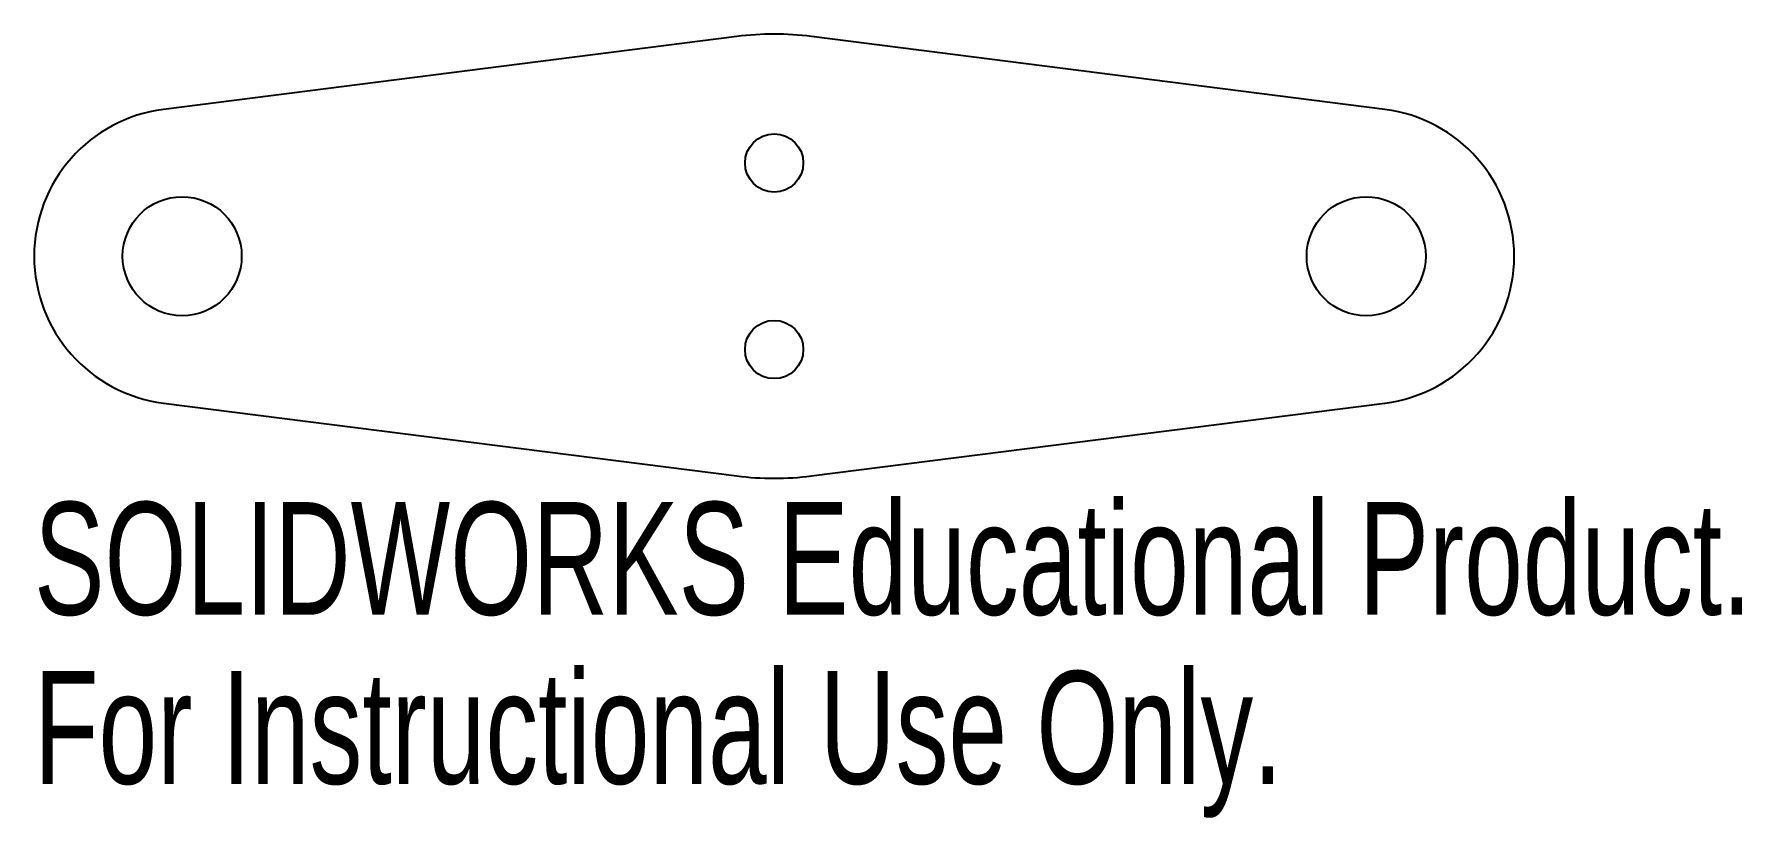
# Model space of a CAD drawing. Header units: inches. Extents: x -1.25 to 1.63, y -0.95 to 0.38.
import ezdxf

# ---------------------------------------------------------------- set-up
doc = ezdxf.new("R2010")
doc.units = ezdxf.units.IN
doc.header["$MEASUREMENT"] = 0
doc.styles.add('SLDTEXTSTYLE0', font='TXT', dxfattribs={"width": 0.7})

msp = doc.modelspace()

# ---------------------------------------------------------------- linework, layer by layer
at = {"color": 7, "linetype": 'Continuous', "lineweight": 25}
for p, q in [((-0.063, 0.371), (-1.0315, 0.248)), ((1.0315, 0.248), (0.063, 0.371)), ((-1.0315, -0.248), (-0.063, -0.371)), ((0.063, -0.371), (1.0315, -0.248))]:
    msp.add_line(p, q, dxfattribs=at)
for centre, radius in [((0, 0.1575), 0.0492), ((-1, 0), 0.1005), ((1, 0), 0.1005), ((0, -0.1575), 0.0492)]:
    msp.add_circle(centre, radius, dxfattribs=at)
for centre, radius, start, end in [((0, -0.125), 0.5, 82.7617, 97.2383), ((-1, 0), 0.25, 97.2383, 262.7617), ((1, 0), 0.25, 277.2383, 82.7617), ((0, 0.125), 0.5, 262.7617, 277.2383)]:
    msp.add_arc(centre, radius, start, end, dxfattribs=at)

# ---------------------------------------------------------------- texts
at = {"color": 7, "linetype": 'Continuous', "char_height": 0.1903, "attachment_point": 1, "style": 'SLDTEXTSTYLE0'}
for s, insert in [('SOLIDWORKS Educational Product.', (-1.25, -0.4151)), ('For Instructional Use Only.', (-1.25, -0.7006))]:
    msp.add_mtext(s, dxfattribs=dict(at, insert=insert))

doc.saveas('drawing.dxf')
